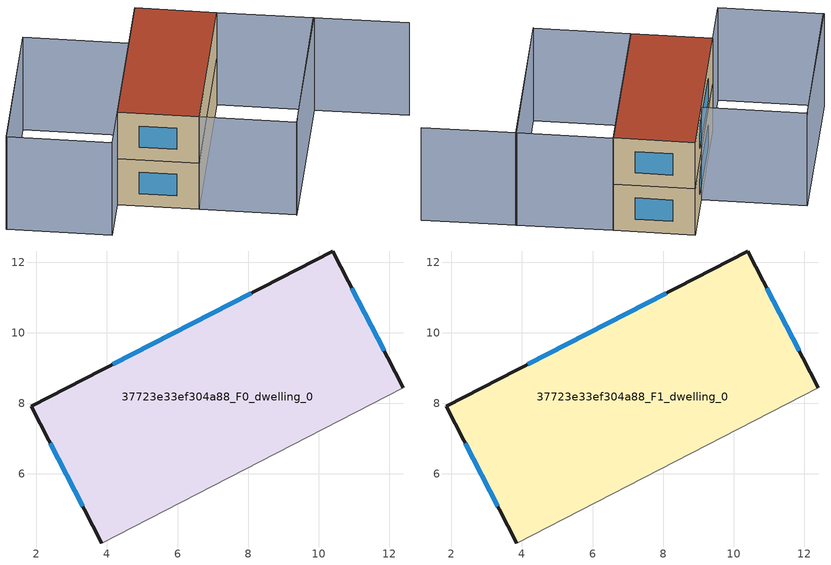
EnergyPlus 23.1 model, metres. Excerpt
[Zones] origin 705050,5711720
37723e33ef304a88_F0_dwelling_0
 floor ground (EU_floor_Construction): 10.4,12.32 12.4,8.44 3.85,4.04 1.85,7.91 z0
 wall outside (EU_wall_Construction): 12.4,8.44 10.4,12.32 1.85,7.91 3.85,4.04 z0:3
 wall adiabatic (EU_wall_Construction): 3.85,4.04 12.4,8.44 z0:3
 window (EU_Window_Construction): 2.39,6.86 3.31,5.08 / 8.09,11.13 4.16,9.1 / 11.86,9.49 10.94,11.27 z0.81:2.19
37723e33ef304a88_F1_dwelling_0
 floor to 37723e33ef304a88_F0_dwelling_0 (EU_floor_Construction): 10.4,12.32 12.4,8.44 3.85,4.04 1.85,7.91 z3
 wall outside (EU_wall_Construction): 12.4,8.44 10.4,12.32 1.85,7.91 3.85,4.04 z3:6
 wall adiabatic (EU_wall_Construction): 3.85,4.04 12.4,8.44 z3:6
 window (EU_Window_Construction): 2.39,6.86 3.31,5.08 / 8.09,11.13 4.16,9.1 / 11.86,9.49 10.94,11.27 z3.81:5.19
 roof outside (EU_roof_Construction): 12.4,8.44 10.4,12.32 1.85,7.91 3.85,4.04 z6
shading: 6.21,-0.6 14.76,3.88 / 14.76,3.88 17.12,-0.63 / 4.94,15.84 -3.2,11.62 / 6.24,-0.59 3.85,4.04 / 3.85,4.04 12.4,8.45 / 12.4,8.45 14.79,3.83 / 14.79,3.83 6.24,-0.59 / 4.92,15.85 7.51,10.83 / 7.51,10.83 -0.63,6.63 / -0.63,6.63 -3.22,11.64 / -3.22,11.64 4.92,15.85 z0:6
[Building]
EU S2 Campaign: North Axis=0; Terrain=City; Solar Distribution=FullExterior
[Site:Location]
London: Latitude=51.5; Longitude=-0.5; Time Zone=0; Elevation=25
[SizingPeriod:WeatherFileDays]
AnnualSizingPeriod: Begin Month=1; Begin Day of Month=1; End Month=12; End Day of Month=31; Day of Week for Start Day=Monday; Use Weather File Daylight Saving Period=No; Use Weather File Rain and Snow Indicators=No
[MATERIAL]
EU_InternalMass_Material: Roughness=MediumRough; Thickness=0.1; Conductivity=1; Density=1800; Specific Heat=900; Thermal Absorptance=0.9; Solar Absorptance=0.7; Visible Absorptance=0.7
[MATERIAL:NOMASS] Roughness=MediumRough; Thermal Absorptance=0.9; Solar Absorptance=0.7; Visible Absorptance=0.7
Name | Thermal Resistance
EU_wall_NoMass | 0.727863
EU_roof_NoMass | 0.773354
EU_floor_NoMass | 1.79329
[WINDOWMATERIAL:SIMPLEGLAZINGSYSTEM]
EU_Window_SimpleGlazing: UFactor=2.58614; Solar Heat Gain Coefficient=0.76; Visible Transmittance=0.76
[CONSTRUCTION]
EU_wall_Construction: EU_wall_NoMass
EU_roof_Construction: EU_roof_NoMass
EU_floor_Construction: EU_floor_NoMass
EU_Window_Construction: EU_Window_SimpleGlazing
EU_InternalMass_Construction: EU_InternalMass_Material
[ZONE] Type=1; Multiplier=1; Ceiling Height=autocalculate; Volume=125.938; Floor Area=autocalculate; Part of Total Floor Area=Yes
37723e33ef304a88_F0_dwelling_0; 37723e33ef304a88_F1_dwelling_0
[INTERNALMASS] Construction=EU_InternalMass_Construction; Surface Area=41.9793
Name | Zone or ZoneList
37723e33ef304a88_F0_dwelling_0_EU_InternalMass | 37723e33ef304a88_F0_dwelling_0
37723e33ef304a88_F1_dwelling_0_EU_InternalMass | 37723e33ef304a88_F1_dwelling_0
[OTHEREQUIPMENT] Fuel Type=Electricity; Design Level Calculation Method=Watts/Area; Power per Zone Floor Area=1; Fraction Latent=0; Fraction Radiant=0; Fraction Lost=0; Carbon Dioxide Generation Rate=0; EndUse Subcategory=EU_Step8_InternalGains
Name | Zone or ZoneList or Space or SpaceList | Schedule
EU_Step8_InternalGain_37723e33ef304a88_F0_dwelling_0_f000 | 37723e33ef304a88_F0_dwelling_0 | EU_Step8_GainSchedule_37723e33ef304a88_F0_dwelling_0_f000
EU_Step8_InternalGain_37723e33ef304a88_F1_dwelling_0_f000 | 37723e33ef304a88_F1_dwelling_0 | EU_Step8_GainSchedule_37723e33ef304a88_F1_dwelling_0_f000
[ZONEVENTILATION:DESIGNFLOWRATE] Schedule=EU_AlwaysOn; Design Flow Rate Calculation Method=AirChanges/Hour; Air Changes per Hour=0.484901; Ventilation Type=Natural; Fan Pressure Rise=0; Fan Total Efficiency=1; Constant Term Coefficient=1; Temperature Term Coefficient=0; Velocity Term Coefficient=0; Velocity Squared Term Coefficient=0; Minimum Indoor Temperature=-100; Maximum Indoor Temperature=100; Delta Temperature=-100; Minimum Outdoor Temperature=-100; Maximum Outdoor Temperature=100; Maximum Wind Speed=40
Name | Zone or ZoneList or Space or SpaceList
EU_ConstantAir_37723e33ef304a88_F0_dwelling_0 | 37723e33ef304a88_F0_dwelling_0
EU_ConstantAir_37723e33ef304a88_F1_dwelling_0 | 37723e33ef304a88_F1_dwelling_0
[HVACTEMPLATE:THERMOSTAT] Constant Heating Setpoint=20; Constant Cooling Setpoint=50
EU_HeatOnly_37723e33ef304a88_F0_dwelling_0; EU_HeatOnly_37723e33ef304a88_F1_dwelling_0
[HVACTEMPLATE:ZONE:IDEALLOADSAIRSYSTEM] System Availability Schedule=EU_AlwaysOn; Maximum Heating Supply Air Temperature=50; Minimum Cooling Supply Air Temperature=13; Maximum Heating Supply Air Humidity Ratio=0.0156; Minimum Cooling Supply Air Humidity Ratio=0.0077; Heating Limit=NoLimit; Cooling Limit=NoLimit; Heating Availability Schedule=EU_AlwaysOn; Cooling Availability Schedule=EU_CoolingOff; Dehumidification Control Type=ConstantSensibleHeatRatio; Cooling Sensible Heat Ratio=0.7; Dehumidification Setpoint=60; Humidification Control Type=None; Humidification Setpoint=30; Outdoor Air Method=None; Outdoor Air Flow Rate per Person=0.00944; Outdoor Air Flow Rate per Zone Floor Area=0; Outdoor Air Flow Rate per Zone=0; Demand Controlled Ventilation Type=None; Outdoor Air Economizer Type=NoEconomizer; Heat Recovery Type=None; Sensible Heat Recovery Effectiveness=0.7; Latent Heat Recovery Effectiveness=0.65
Name | Template Thermostat
37723e33ef304a88_F0_dwelling_0 | EU_HeatOnly_37723e33ef304a88_F0_dwelling_0
37723e33ef304a88_F1_dwelling_0 | EU_HeatOnly_37723e33ef304a88_F1_dwelling_0
[SIZING:ZONE] Zone Cooling Design Supply Air Temperature Input Method=SupplyAirTemperature; Zone Cooling Design Supply Air Temperature=13; Zone Heating Design Supply Air Temperature Input Method=SupplyAirTemperature; Zone Heating Design Supply Air Temperature=50; Zone Cooling Design Supply Air Humidity Ratio=0.008; Zone Heating Design Supply Air Humidity Ratio=0.008; Cooling Design Air Flow Method=DesignDay; Cooling Design Air Flow Rate=0; Cooling Minimum Air Flow per Zone Floor Area=0.000762; Cooling Minimum Air Flow=0; Cooling Minimum Air Flow Fraction=0.2; Heating Design Air Flow Method=DesignDay; Heating Design Air Flow Rate=0; Heating Maximum Air Flow per Zone Floor Area=0.002032; Heating Maximum Air Flow=0.141576; Heating Maximum Air Flow Fraction=0.3; Account for Dedicated Outdoor Air System=No; Dedicated Outdoor Air System Control Strategy=NeutralSupplyAir; Dedicated Outdoor Air Low Setpoint Temperature for Design=autosize; Dedicated Outdoor Air High Setpoint Temperature for Design=autosize; Zone Load Sizing Method=Sensible Load Only No Latent Load; Zone Latent Cooling Design Supply Air Humidity Ratio Input Method=HumidityRatioDifference; Zone Cooling Design Supply Air Humidity Ratio Difference=0.005; Zone Latent Heating Design Supply Air Humidity Ratio Input Method=HumidityRatioDifference; Zone Humidification Design Supply Air Humidity Ratio Difference=0.005
37723e33ef304a88_F0_dwelling_0; 37723e33ef304a88_F1_dwelling_0
[SCHEDULE:CONSTANT]
Name | Hourly Value
EU_AlwaysOn | 1
EU_CoolingOff | 0
[SCHEDULE:FILE] Column Number=1; Rows to Skip at Top=0; Number of Hours of Data=8760; Column Separator=Comma; Interpolate to Timestep=No; Minutes per Item=60; Adjust Schedule for Daylight Savings=Yes
Name | File
EU_Step8_GainSchedule_37723e33ef304a88_F0_dwelling_0_f000 | ../../schedules/37723e33ef304a88/37723e33ef304a88_F0_dwelling_0_f000_gain.csv
EU_Step8_GainSchedule_37723e33ef304a88_F1_dwelling_0_f000 | ../../schedules/37723e33ef304a88/37723e33ef304a88_F1_dwelling_0_f000_gain.csv
